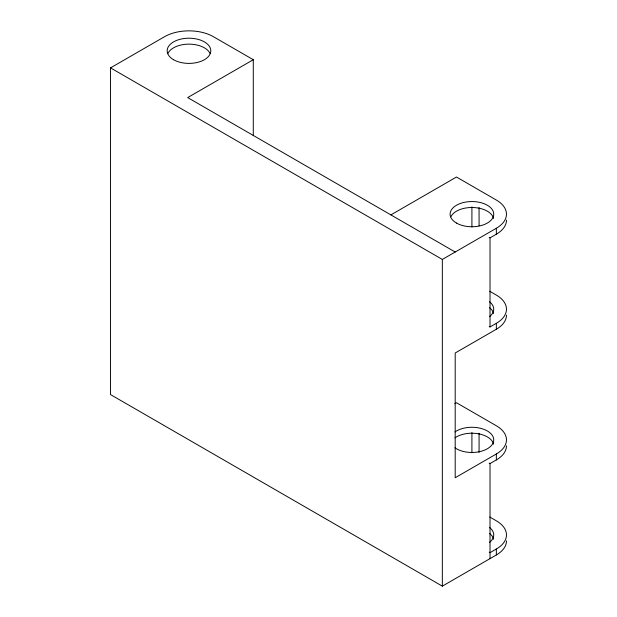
<?xml version="1.0" encoding="UTF-8"?>
<svg xmlns="http://www.w3.org/2000/svg" width="617" height="617" viewBox="0 0 617 617"><rect width="100%" height="100%" fill="white"/><g stroke="black" fill="none" stroke-linecap="round" stroke-linejoin="round"><path stroke-width="0.93" d="M506.472 540.854A34.56 19.952 0 0 1 496.346 554.968L442.335 586.15L110.528 394.587L110.528 67.878L164.546 36.696A34.56 19.952 0 0 1 213.413 36.696L253.286 59.71L253.286 135.686M253.286 59.71L187.691 97.579L455.192 252.021M390.893 214.893L456.48 177.025L496.346 200.047A34.56 19.952 0 0 1 496.346 228.259L496.346 234.198L490.021 237.853L489.188 237.368M110.528 67.878L442.335 259.441L496.346 228.259M489.188 326.47L490.021 326.948L496.346 323.3A34.56 19.952 0 0 0 496.346 295.088L489.767 291.286M506.472 315.133A34.56 19.952 0 0 1 496.346 329.239L455.192 353.001L455.192 477.743L496.346 453.981A34.56 19.952 0 0 0 496.346 425.769L456.48 402.747L454.822 403.711M489.188 463.097L490.021 463.575L496.346 459.92A34.56 19.952 0 0 0 506.472 445.813M489.767 517.007L496.346 520.81A34.56 19.952 0 0 1 496.346 549.022L490.021 552.678L489.188 552.192M496.346 323.3L496.346 329.239M496.346 453.981L496.346 459.92M496.346 549.022L496.346 554.968M490.021 237.853L490.021 326.948M490.021 463.575L490.021 558.616M479.07 207.505L479.07 225.706M479.07 433.227L479.07 452.392M471.912 206.849L471.912 226.963M471.912 432.571L471.912 452.693M442.335 259.441L442.335 586.15M489.574 307.729A21.826 12.602 0 0 1 493.554 313.49M167.901 53.478A21.826 12.602 0 0 1 188.979 44.139A21.826 12.602 0 0 1 210.058 53.478M506.472 220.092A34.56 19.952 0 0 1 496.346 234.198M450.834 216.829A21.826 12.602 0 0 1 473.339 207.52A21.826 12.602 0 0 1 493.554 218.449M489.574 301.79A21.826 12.602 0 0 1 489.574 316.598M454.953 431.946A21.826 12.602 0 0 1 486.798 430.658A21.826 12.602 0 0 1 486.798 449.091A21.826 12.602 0 0 1 454.953 447.803M489.574 533.45A21.826 12.602 0 0 1 493.554 539.212M489.574 527.512A21.826 12.602 0 0 1 489.574 542.32M454.953 437.885A21.826 12.602 0 0 1 477.836 433.689A21.826 12.602 0 0 1 493.554 444.171M456.48 223.061A21.826 12.602 0 0 0 492.998 217.415A21.826 12.602 0 0 0 466.267 201.983A21.826 12.602 0 0 0 456.48 223.061M173.547 59.71A21.826 12.602 0 0 0 210.058 54.065A21.826 12.602 0 0 0 183.334 38.632A21.826 12.602 0 0 0 173.547 59.71"/></g></svg>
